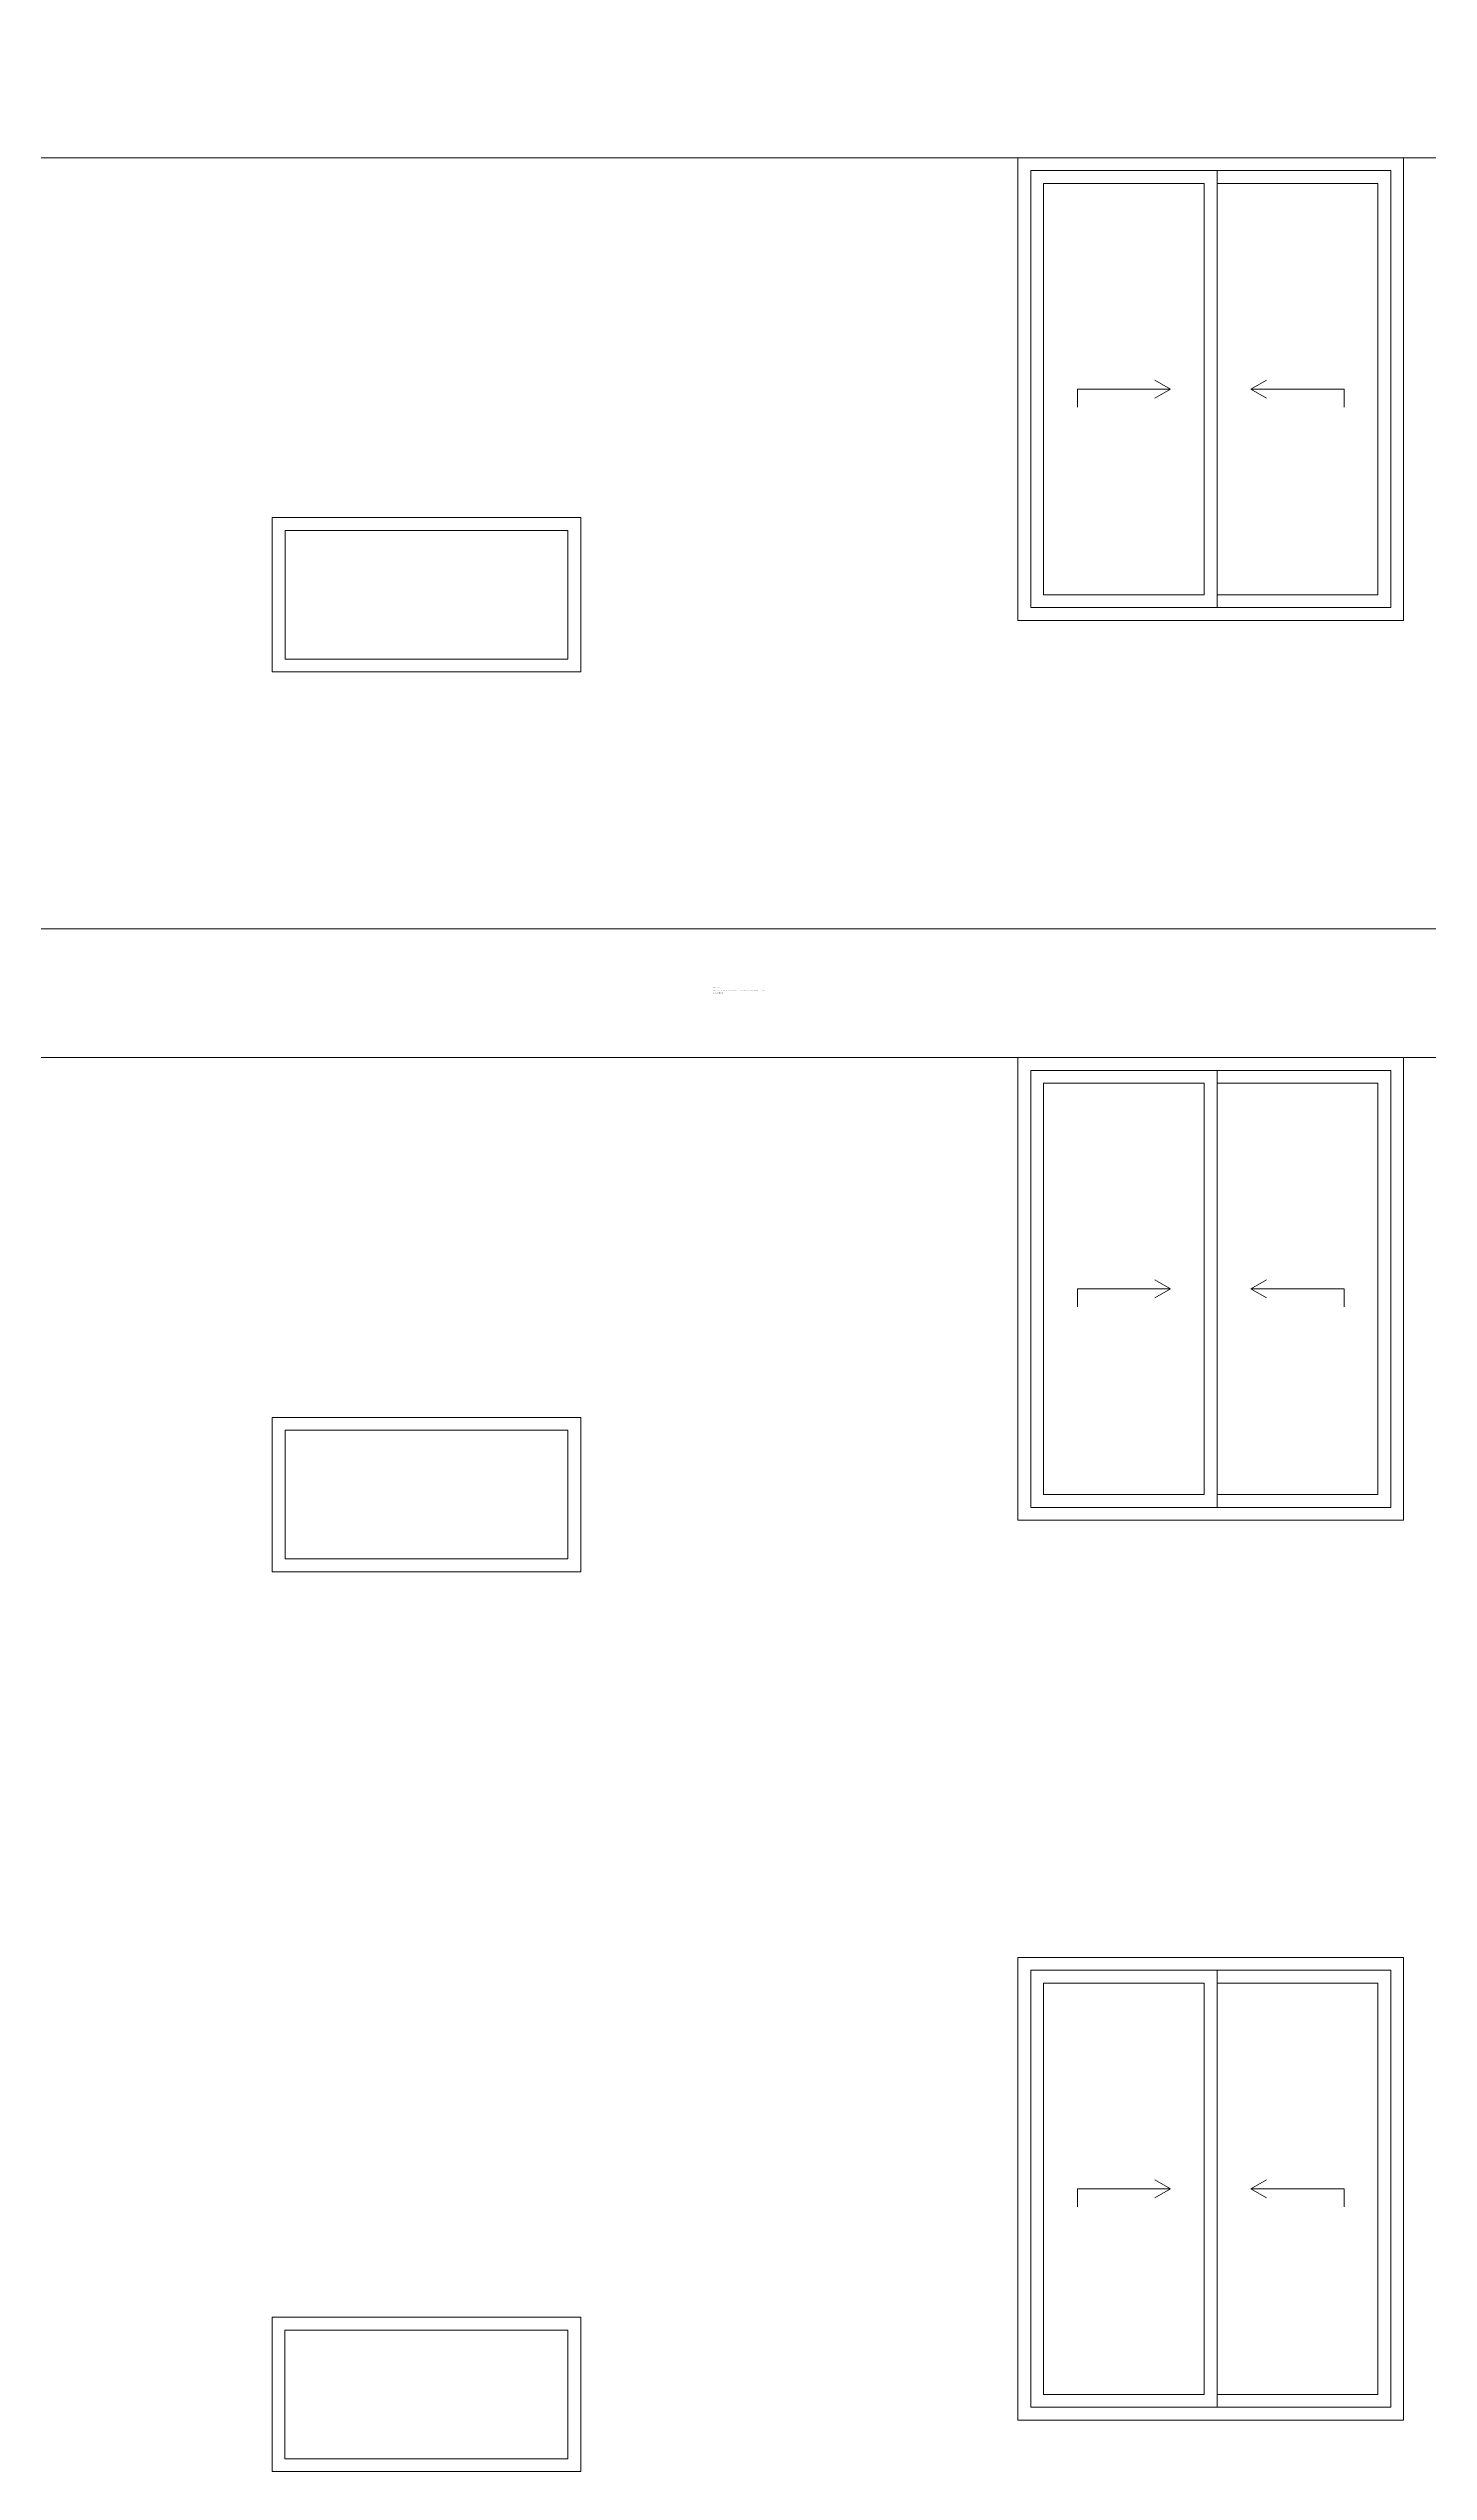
# Model space of a CAD drawing. Header units: millimetres. Extents: x -2171 to 1563, y -1758 to -1505.
# Drawn here: x -172.66 to -167.29, y -1746.78 to -1737.36 of the extents above; entities that cross this region are included whole.
import ezdxf

# ---------------------------------------------------------------- set-up
doc = ezdxf.new("R2010")
doc.units = ezdxf.units.MM
doc.linetypes.add('Wipeout_Contour', pattern=[1000, 0, -1000])
for name, color, linetype, lineweight, true_color in [('Annotation - Text_Pen_No__70', 7, 'Continuous', 15, 0xff7040), ('Archicad Windows_Pen_No__87', 7, 'Continuous', 9, 0x6a6a6a), ('Structural - Bearing_Pen_No__87', 7, 'Continuous', 9, 0x6a6a6a)]:
    doc.layers.add(name, color=color, linetype=linetype, lineweight=lineweight, true_color=true_color)
doc.layers.add('Archicad Windows', color=7, linetype='Continuous')
doc.layers.add('Structural - Bearing', color=7, linetype='Continuous')
doc.layers.add('Archicad Windows_Pen_No__3', color=7, linetype='Continuous', lineweight=13)
doc.layers.add('Structural - Bearing_Pen_No__89', color=7, linetype='Continuous', lineweight=13)
doc.styles.add('GENERATED_STYLE_2', font='calibri.ttf')

# ---------------------------------------------------------------- blocks, each defined once
blk = doc.blocks.new('Section Element_47_1')
at = {"color": 254, "linetype": 'Wipeout_Contour', "lineweight": 0, "ltscale": 80568.524654}
blk.add_wipeout([(-18450.2, 7770), (-18450.2, 8270), (-18500.2, 8270), (-18500.2, 7770)], dxfattribs=at).dxf.layer = 'Archicad Windows'
at = {"color": 254, "linetype": 'Wipeout_Contour', "lineweight": 0, "ltscale": 76371.086829}
blk.add_wipeout([(-17350.2, 8270), (-17350.2, 7770), (-17300.2, 7770), (-17300.2, 8270)], dxfattribs=at).dxf.layer = 'Archicad Windows'
at = {"color": 254, "linetype": 'Wipeout_Contour', "lineweight": 0, "ltscale": 118360.292134}
blk.add_wipeout([(-18450.2, 8270), (-17350.2, 8270), (-17300.2, 8270), (-17300.2, 8320), (-18500.2, 8320), (-18500.2, 8270)], dxfattribs=at).dxf.layer = 'Archicad Windows'
at = {"color": 254, "linetype": 'Wipeout_Contour', "lineweight": 0, "ltscale": 117051.935601}
blk.add_wipeout([(-17350.2, 7770), (-18450.2, 7770), (-18500.2, 7770), (-18500.2, 7720), (-17300.2, 7720), (-17300.2, 7770)], dxfattribs=at).dxf.layer = 'Archicad Windows'
at = {"layer": 'Archicad Windows_Pen_No__87', "color": 251, "linetype": 'Continuous', "lineweight": 9, "true_color": 0x6a6a6a}
for p, q in [((-18500.2, 7720), (-18500.2, 8320)), ((-18500.2, 8320), (-17300.2, 8320)), ((-17300.2, 8320), (-17300.2, 7720)), ((-17300.2, 7720), (-18500.2, 7720))]:
    blk.add_line(p, q, dxfattribs=at)
at = {"color": 254, "linetype": 'Wipeout_Contour', "lineweight": 0, "ltscale": 78469.334982}
blk.add_wipeout([(-17350.2, 7770), (-17350.2, 8270), (-18450.2, 8270), (-18450.2, 7770)], dxfattribs=at).dxf.layer = 'Archicad Windows'
at = {"layer": 'Archicad Windows_Pen_No__3', "color": 7, "linetype": 'Continuous', "lineweight": 13}
for p, q in [((-18450.2, 8270), (-18450.2, 7770)), ((-17350.2, 8270), (-18450.2, 8270)), ((-17350.2, 7770), (-17350.2, 8270)), ((-18450.2, 7770), (-17350.2, 7770))]:
    blk.add_line(p, q, dxfattribs=at)
blk = doc.blocks.new('Section Element_48_1')
at = {"color": 254, "linetype": 'Wipeout_Contour', "lineweight": 0, "ltscale": 71657.867097}
blk.add_wipeout([(-15550.2, 7970), (-15550.2, 9670), (-15600.2, 9670), (-15600.2, 7970)], dxfattribs=at).dxf.layer = 'Archicad Windows'
at = {"color": 254, "linetype": 'Wipeout_Contour', "lineweight": 0, "ltscale": 69142.827771}
blk.add_wipeout([(-14875.2, 8020), (-14825.2, 8020), (-14825.2, 9620), (-14875.2, 9620)], dxfattribs=at).dxf.layer = 'Archicad Windows'
at = {"color": 254, "linetype": 'Wipeout_Contour', "lineweight": 0, "ltscale": 66673.572218}
blk.add_wipeout([(-14100.2, 7970), (-14100.2, 9670), (-14150.2, 9670), (-14150.2, 7970)], dxfattribs=at).dxf.layer = 'Archicad Windows'
at = {"color": 254, "linetype": 'Wipeout_Contour', "lineweight": 0, "ltscale": 106408.116734}
blk.add_wipeout([(-14100.2, 9720), (-15600.2, 9720), (-15600.2, 9670), (-15550.2, 9670), (-14150.2, 9670), (-14100.2, 9670)], dxfattribs=at).dxf.layer = 'Archicad Windows'
at = {"color": 254, "linetype": 'Wipeout_Contour', "lineweight": 0, "ltscale": 71476.965612}
blk.add_wipeout([(-15500.2, 9620), (-15550.2, 9620), (-15550.2, 8020), (-15500.2, 8020)], dxfattribs=at).dxf.layer = 'Archicad Windows'
at = {"color": 254, "linetype": 'Wipeout_Contour', "lineweight": 0, "ltscale": 66836.133536}
blk.add_wipeout([(-14200.2, 8020), (-14150.2, 8020), (-14150.2, 9620), (-14200.2, 9620)], dxfattribs=at).dxf.layer = 'Archicad Windows'
at = {"color": 254, "linetype": 'Wipeout_Contour', "lineweight": 0, "ltscale": 101097.468956}
blk.add_wipeout([(-14100.2, 7970), (-14150.2, 7970), (-15550.2, 7970), (-15600.2, 7970), (-15600.2, 7920), (-14100.2, 7920)], dxfattribs=at).dxf.layer = 'Archicad Windows'
at = {"layer": 'Archicad Windows_Pen_No__87', "color": 251, "linetype": 'Continuous', "lineweight": 9, "true_color": 0x6a6a6a}
for p, q in [((-15600.2, 7920), (-15600.2, 9720)), ((-15600.2, 9720), (-14100.2, 9720)), ((-14100.2, 9720), (-14100.2, 7920)), ((-14100.2, 7920), (-15600.2, 7920))]:
    blk.add_line(p, q, dxfattribs=at)
at = {"color": 254, "linetype": 'Wipeout_Contour', "lineweight": 0, "ltscale": 107927.35851}
blk.add_wipeout([(-15550.2, 9670), (-15550.2, 9620), (-15500.2, 9620), (-14875.2, 9620), (-14825.2, 9620), (-14825.2, 9670)], dxfattribs=at).dxf.layer = 'Archicad Windows'
at = {"color": 254, "linetype": 'Wipeout_Contour', "lineweight": 0, "ltscale": 103009.678082}
blk.add_wipeout([(-14825.2, 7970), (-14825.2, 8020), (-14875.2, 8020), (-15500.2, 8020), (-15550.2, 8020), (-15550.2, 7970)], dxfattribs=at).dxf.layer = 'Archicad Windows'
at = {"layer": 'Archicad Windows_Pen_No__3', "color": 7, "linetype": 'Continuous', "lineweight": 13}
for p, q in [((-15550.2, 9670), (-15550.2, 9620)), ((-15550.2, 9620), (-15550.2, 8020)), ((-15550.2, 8020), (-15550.2, 7970))]:
    blk.add_line(p, q, dxfattribs=at)
at = {"color": 254, "linetype": 'Wipeout_Contour', "lineweight": 0, "ltscale": 70309.427595}
blk.add_wipeout([(-15500.2, 8020), (-14875.2, 8020), (-14875.2, 9620), (-15500.2, 9620)], dxfattribs=at).dxf.layer = 'Archicad Windows'
at = {"color": 254, "linetype": 'Wipeout_Contour', "lineweight": 0, "ltscale": 86774.588998}
blk.add_wipeout([(-14150.2, 9670), (-14825.2, 9670), (-14825.2, 9620), (-14200.2, 9620), (-14150.2, 9620)], dxfattribs=at).dxf.layer = 'Archicad Windows'
at = {"color": 254, "linetype": 'Wipeout_Contour', "lineweight": 0, "ltscale": 82501.751234}
blk.add_wipeout([(-14825.2, 8020), (-14825.2, 7970), (-14150.2, 7970), (-14150.2, 8020), (-14200.2, 8020)], dxfattribs=at).dxf.layer = 'Archicad Windows'
at = {"layer": 'Archicad Windows_Pen_No__3', "color": 7, "linetype": 'Continuous', "lineweight": 13}
for p, q in [((-14825.2, 9670), (-15550.2, 9670)), ((-15500.2, 8020), (-15500.2, 9620)), ((-15500.2, 9620), (-14875.2, 9620)), ((-14875.2, 9620), (-14875.2, 8020)), ((-14825.2, 9670), (-14150.2, 9670)), ((-14150.2, 9670), (-14150.2, 7970)), ((-15369, 8820), (-15006.5, 8820)), ((-15369, 8820), (-15369, 8750)), ((-15006.5, 8820), (-15067.1, 8855)), ((-15006.5, 8820), (-15067.1, 8785)), ((-14875.2, 8020), (-15500.2, 8020)), ((-15550.2, 7970), (-14825.2, 7970)), ((-14150.2, 7970), (-14825.2, 7970))]:
    blk.add_line(p, q, dxfattribs=at)
at = {"color": 254, "linetype": 'Wipeout_Contour', "lineweight": 0, "ltscale": 67988.961376}
blk.add_wipeout([(-14825.2, 8020), (-14200.2, 8020), (-14200.2, 9620), (-14825.2, 9620)], dxfattribs=at).dxf.layer = 'Archicad Windows'
at = {"layer": 'Archicad Windows_Pen_No__3', "color": 7, "linetype": 'Continuous', "lineweight": 13}
for p, q in [((-14825.2, 9620), (-14825.2, 9670)), ((-14825.2, 8020), (-14825.2, 9620)), ((-14825.2, 9620), (-14200.2, 9620)), ((-14200.2, 9620), (-14200.2, 8020)), ((-14694, 8820), (-14633.4, 8855)), ((-14331.5, 8820), (-14694, 8820)), ((-14694, 8820), (-14633.4, 8785)), ((-14331.5, 8820), (-14331.5, 8750)), ((-14825.2, 7970), (-14825.2, 8020)), ((-14200.2, 8020), (-14825.2, 8020))]:
    blk.add_line(p, q, dxfattribs=at)
blk = doc.blocks.new('Section Element_89_1')
at = {"color": 254, "linetype": 'Wipeout_Contour', "lineweight": 0, "ltscale": 87093.72361}
blk.add_wipeout([(-18450, 11270), (-18450, 11770), (-18500, 11770), (-18500, 11270)], dxfattribs=at).dxf.layer = 'Archicad Windows'
at = {"color": 254, "linetype": 'Wipeout_Contour', "lineweight": 0, "ltscale": 83226.014127}
blk.add_wipeout([(-17350, 11770), (-17350, 11270), (-17300, 11270), (-17300, 11770)], dxfattribs=at).dxf.layer = 'Archicad Windows'
at = {"color": 254, "linetype": 'Wipeout_Contour', "lineweight": 0, "ltscale": 128606.775404}
blk.add_wipeout([(-18450, 11770), (-17350, 11770), (-17300, 11770), (-17300, 11820), (-18500, 11820), (-18500, 11770)], dxfattribs=at).dxf.layer = 'Archicad Windows'
at = {"color": 254, "linetype": 'Wipeout_Contour', "lineweight": 0, "ltscale": 126875.433922}
blk.add_wipeout([(-17350, 11270), (-18450, 11270), (-18500, 11270), (-18500, 11220), (-17300, 11220), (-17300, 11270)], dxfattribs=at).dxf.layer = 'Archicad Windows'
at = {"layer": 'Archicad Windows_Pen_No__87', "color": 251, "linetype": 'Continuous', "lineweight": 9, "true_color": 0x6a6a6a}
for p, q in [((-18500, 11820), (-17300, 11820)), ((-18500, 11220), (-18500, 11820)), ((-17300, 11820), (-17300, 11220)), ((-17300, 11220), (-18500, 11220))]:
    blk.add_line(p, q, dxfattribs=at)
at = {"color": 254, "linetype": 'Wipeout_Contour', "lineweight": 0, "ltscale": 85159.09965}
blk.add_wipeout([(-17350, 11270), (-17350, 11770), (-18450, 11770), (-18450, 11270)], dxfattribs=at).dxf.layer = 'Archicad Windows'
at = {"layer": 'Archicad Windows_Pen_No__3', "color": 7, "linetype": 'Continuous', "lineweight": 13}
for p, q in [((-18450, 11770), (-18450, 11270)), ((-17350, 11770), (-18450, 11770)), ((-17350, 11270), (-17350, 11770)), ((-18450, 11270), (-17350, 11270))]:
    blk.add_line(p, q, dxfattribs=at)
blk = doc.blocks.new('Section Element_90_1')
at = {"color": 254, "linetype": 'Wipeout_Contour', "lineweight": 0, "ltscale": 79479.872643}
blk.add_wipeout([(-15550.2, 11470), (-15550.2, 13170), (-15600.2, 13170), (-15600.2, 11470)], dxfattribs=at).dxf.layer = 'Archicad Windows'
at = {"color": 254, "linetype": 'Wipeout_Contour', "lineweight": 0, "ltscale": 77220.906921}
blk.add_wipeout([(-14875.2, 11520), (-14825.2, 11520), (-14825.2, 13120), (-14875.2, 13120)], dxfattribs=at).dxf.layer = 'Archicad Windows'
at = {"color": 254, "linetype": 'Wipeout_Contour', "lineweight": 0, "ltscale": 75016.367765}
blk.add_wipeout([(-14100.2, 11470), (-14100.2, 13170), (-14150.2, 13170), (-14150.2, 11470)], dxfattribs=at).dxf.layer = 'Archicad Windows'
at = {"color": 254, "linetype": 'Wipeout_Contour', "lineweight": 0, "ltscale": 119194.969687}
blk.add_wipeout([(-14100.2, 13220), (-15600.2, 13220), (-15600.2, 13170), (-15550.2, 13170), (-14150.2, 13170), (-14100.2, 13170)], dxfattribs=at).dxf.layer = 'Archicad Windows'
at = {"color": 254, "linetype": 'Wipeout_Contour', "lineweight": 0, "ltscale": 79317.972686}
blk.add_wipeout([(-15500.2, 13120), (-15550.2, 13120), (-15550.2, 11520), (-15500.2, 11520)], dxfattribs=at).dxf.layer = 'Archicad Windows'
at = {"color": 254, "linetype": 'Wipeout_Contour', "lineweight": 0, "ltscale": 75162.238983}
blk.add_wipeout([(-14200.2, 11520), (-14150.2, 11520), (-14150.2, 13120), (-14200.2, 13120)], dxfattribs=at).dxf.layer = 'Archicad Windows'
at = {"color": 254, "linetype": 'Wipeout_Contour', "lineweight": 0, "ltscale": 112556.147151}
blk.add_wipeout([(-14100.2, 11470), (-14150.2, 11470), (-15550.2, 11470), (-15600.2, 11470), (-15600.2, 11420), (-14100.2, 11420)], dxfattribs=at).dxf.layer = 'Archicad Windows'
at = {"layer": 'Archicad Windows_Pen_No__87', "color": 251, "linetype": 'Continuous', "lineweight": 9, "true_color": 0x6a6a6a}
for p, q in [((-15600.2, 11420), (-15600.2, 13220)), ((-14100.2, 13220), (-14100.2, 11420)), ((-14100.2, 11420), (-15600.2, 11420))]:
    blk.add_line(p, q, dxfattribs=at)
at = {"color": 254, "linetype": 'Wipeout_Contour', "lineweight": 0, "ltscale": 120491.988024}
blk.add_wipeout([(-15550.2, 13170), (-15550.2, 13120), (-15500.2, 13120), (-14875.2, 13120), (-14825.2, 13120), (-14825.2, 13170)], dxfattribs=at).dxf.layer = 'Archicad Windows'
at = {"color": 254, "linetype": 'Wipeout_Contour', "lineweight": 0, "ltscale": 114321.956135}
blk.add_wipeout([(-14825.2, 11470), (-14825.2, 11520), (-14875.2, 11520), (-15500.2, 11520), (-15550.2, 11520), (-15550.2, 11470)], dxfattribs=at).dxf.layer = 'Archicad Windows'
at = {"layer": 'Archicad Windows_Pen_No__3', "color": 7, "linetype": 'Continuous', "lineweight": 13}
for p, q in [((-15550.2, 13170), (-15550.2, 13120)), ((-15550.2, 13120), (-15550.2, 11520)), ((-15550.2, 11520), (-15550.2, 11470))]:
    blk.add_line(p, q, dxfattribs=at)
at = {"color": 254, "linetype": 'Wipeout_Contour', "lineweight": 0, "ltscale": 78268.771327}
blk.add_wipeout([(-15500.2, 11520), (-14875.2, 11520), (-14875.2, 13120), (-15500.2, 13120)], dxfattribs=at).dxf.layer = 'Archicad Windows'
at = {"color": 254, "linetype": 'Wipeout_Contour', "lineweight": 0, "ltscale": 97588.084534}
blk.add_wipeout([(-14150.2, 13170), (-14825.2, 13170), (-14825.2, 13120), (-14200.2, 13120), (-14150.2, 13120)], dxfattribs=at).dxf.layer = 'Archicad Windows'
at = {"color": 254, "linetype": 'Wipeout_Contour', "lineweight": 0, "ltscale": 92267.040777}
blk.add_wipeout([(-14825.2, 11520), (-14825.2, 11470), (-14150.2, 11470), (-14150.2, 11520), (-14200.2, 11520)], dxfattribs=at).dxf.layer = 'Archicad Windows'
at = {"layer": 'Archicad Windows_Pen_No__3', "color": 7, "linetype": 'Continuous', "lineweight": 13}
for p, q in [((-14825.2, 13170), (-15550.2, 13170)), ((-15500.2, 11520), (-15500.2, 13120)), ((-15500.2, 13120), (-14875.2, 13120)), ((-14875.2, 13120), (-14875.2, 11520)), ((-14825.2, 13170), (-14150.2, 13170)), ((-14150.2, 13170), (-14150.2, 11470)), ((-15006.5, 12320), (-15067.1, 12355)), ((-15369, 12320), (-15006.5, 12320)), ((-15369, 12320), (-15369, 12250)), ((-15006.5, 12320), (-15067.1, 12285)), ((-14875.2, 11520), (-15500.2, 11520)), ((-15550.2, 11470), (-14825.2, 11470)), ((-14150.2, 11470), (-14825.2, 11470))]:
    blk.add_line(p, q, dxfattribs=at)
at = {"color": 254, "linetype": 'Wipeout_Contour', "lineweight": 0, "ltscale": 76190.847653}
blk.add_wipeout([(-14825.2, 11520), (-14200.2, 11520), (-14200.2, 13120), (-14825.2, 13120)], dxfattribs=at).dxf.layer = 'Archicad Windows'
at = {"layer": 'Archicad Windows_Pen_No__3', "color": 7, "linetype": 'Continuous', "lineweight": 13}
for p, q in [((-14825.2, 13120), (-14825.2, 13170)), ((-14825.2, 11520), (-14825.2, 13120)), ((-14825.2, 13120), (-14200.2, 13120)), ((-14200.2, 13120), (-14200.2, 11520)), ((-14694, 12320), (-14633.4, 12355)), ((-14331.5, 12320), (-14694, 12320)), ((-14694, 12320), (-14633.4, 12285)), ((-14331.5, 12320), (-14331.5, 12250)), ((-14825.2, 11470), (-14825.2, 11520)), ((-14200.2, 11520), (-14825.2, 11520))]:
    blk.add_line(p, q, dxfattribs=at)
blk = doc.blocks.new('Section Element_106_1')
at = {"color": 254, "linetype": 'Wipeout_Contour', "lineweight": 0, "ltscale": 88833.945143}
blk.add_wipeout([(-15550.2, 14970), (-15550.2, 16670), (-15600.2, 16670), (-15600.2, 14970)], dxfattribs=at).dxf.layer = 'Archicad Windows'
at = {"color": 254, "linetype": 'Wipeout_Contour', "lineweight": 0, "ltscale": 86819.584006}
blk.add_wipeout([(-14875.2, 15020), (-14825.2, 15020), (-14825.2, 16620), (-14875.2, 16620)], dxfattribs=at).dxf.layer = 'Archicad Windows'
at = {"color": 254, "linetype": 'Wipeout_Contour', "lineweight": 0, "ltscale": 84863.760451}
blk.add_wipeout([(-14100.2, 14970), (-14100.2, 16670), (-14150.2, 16670), (-14150.2, 14970)], dxfattribs=at).dxf.layer = 'Archicad Windows'
at = {"color": 254, "linetype": 'Wipeout_Contour', "lineweight": 0, "ltscale": 134066.045093}
blk.add_wipeout([(-14100.2, 16720), (-15600.2, 16720), (-15600.2, 16670), (-15550.2, 16670), (-14150.2, 16670), (-14100.2, 16670)], dxfattribs=at).dxf.layer = 'Archicad Windows'
at = {"color": 254, "linetype": 'Wipeout_Contour', "lineweight": 0, "ltscale": 88690.033192}
blk.add_wipeout([(-15500.2, 16620), (-15550.2, 16620), (-15550.2, 15020), (-15500.2, 15020)], dxfattribs=at).dxf.layer = 'Archicad Windows'
at = {"color": 254, "linetype": 'Wipeout_Contour', "lineweight": 0, "ltscale": 84993.700572}
blk.add_wipeout([(-14200.2, 15020), (-14150.2, 15020), (-14150.2, 16620), (-14200.2, 16620)], dxfattribs=at).dxf.layer = 'Archicad Windows'
at = {"color": 254, "linetype": 'Wipeout_Contour', "lineweight": 0, "ltscale": 126485.938357}
blk.add_wipeout([(-14100.2, 14970), (-14150.2, 14970), (-15550.2, 14970), (-15600.2, 14970), (-15600.2, 14920), (-14100.2, 14920)], dxfattribs=at).dxf.layer = 'Archicad Windows'
at = {"layer": 'Archicad Windows_Pen_No__87', "color": 251, "linetype": 'Continuous', "lineweight": 9, "true_color": 0x6a6a6a}
for p, q in [((-15600.2, 14920), (-15600.2, 16720)), ((-14100.2, 16720), (-14100.2, 14920)), ((-14100.2, 14920), (-15600.2, 14920))]:
    blk.add_line(p, q, dxfattribs=at)
at = {"color": 254, "linetype": 'Wipeout_Contour', "lineweight": 0, "ltscale": 135167.386325}
blk.add_wipeout([(-15550.2, 16670), (-15550.2, 16620), (-15500.2, 16620), (-14875.2, 16620), (-14825.2, 16620), (-14825.2, 16670)], dxfattribs=at).dxf.layer = 'Archicad Windows'
at = {"color": 254, "linetype": 'Wipeout_Contour', "lineweight": 0, "ltscale": 128101.320075}
blk.add_wipeout([(-14825.2, 14970), (-14825.2, 15020), (-14875.2, 15020), (-15500.2, 15020), (-15550.2, 15020), (-15550.2, 14970)], dxfattribs=at).dxf.layer = 'Archicad Windows'
at = {"layer": 'Archicad Windows_Pen_No__3', "color": 7, "linetype": 'Continuous', "lineweight": 13}
for p, q in [((-15550.2, 16670), (-15550.2, 16620)), ((-15550.2, 16620), (-15550.2, 15020)), ((-15550.2, 15020), (-15550.2, 14970))]:
    blk.add_line(p, q, dxfattribs=at)
at = {"color": 254, "linetype": 'Wipeout_Contour', "lineweight": 0, "ltscale": 87754.02249}
blk.add_wipeout([(-15500.2, 15020), (-14875.2, 15020), (-14875.2, 16620), (-15500.2, 16620)], dxfattribs=at).dxf.layer = 'Archicad Windows'
at = {"color": 254, "linetype": 'Wipeout_Contour', "lineweight": 0, "ltscale": 110133.879068}
blk.add_wipeout([(-14150.2, 16670), (-14825.2, 16670), (-14825.2, 16620), (-14200.2, 16620), (-14150.2, 16620)], dxfattribs=at).dxf.layer = 'Archicad Windows'
at = {"color": 254, "linetype": 'Wipeout_Contour', "lineweight": 0, "ltscale": 104078.404533}
blk.add_wipeout([(-14825.2, 15020), (-14825.2, 14970), (-14150.2, 14970), (-14150.2, 15020), (-14200.2, 15020)], dxfattribs=at).dxf.layer = 'Archicad Windows'
at = {"layer": 'Archicad Windows_Pen_No__3', "color": 7, "linetype": 'Continuous', "lineweight": 13}
for p, q in [((-14825.2, 16670), (-15550.2, 16670)), ((-15500.2, 15020), (-15500.2, 16620)), ((-15500.2, 16620), (-14875.2, 16620)), ((-14875.2, 16620), (-14875.2, 15020)), ((-14825.2, 16670), (-14150.2, 16670)), ((-14150.2, 16670), (-14150.2, 14970)), ((-15006.5, 15820), (-15067.1, 15855)), ((-15369, 15820), (-15006.5, 15820)), ((-15369, 15820), (-15369, 15750)), ((-15006.5, 15820), (-15067.1, 15785)), ((-14875.2, 15020), (-15500.2, 15020)), ((-15550.2, 14970), (-14825.2, 14970)), ((-14150.2, 14970), (-14825.2, 14970))]:
    blk.add_line(p, q, dxfattribs=at)
at = {"color": 254, "linetype": 'Wipeout_Contour', "lineweight": 0, "ltscale": 85905.8037}
blk.add_wipeout([(-14825.2, 15020), (-14200.2, 15020), (-14200.2, 16620), (-14825.2, 16620)], dxfattribs=at).dxf.layer = 'Archicad Windows'
at = {"layer": 'Archicad Windows_Pen_No__3', "color": 7, "linetype": 'Continuous', "lineweight": 13}
for p, q in [((-14825.2, 16620), (-14825.2, 16670)), ((-14825.2, 15020), (-14825.2, 16620)), ((-14825.2, 16620), (-14200.2, 16620)), ((-14200.2, 16620), (-14200.2, 15020)), ((-14694, 15820), (-14633.4, 15855)), ((-14331.5, 15820), (-14694, 15820)), ((-14694, 15820), (-14633.4, 15785)), ((-14331.5, 15820), (-14331.5, 15750)), ((-14825.2, 14970), (-14825.2, 15020)), ((-14200.2, 15020), (-14825.2, 15020))]:
    blk.add_line(p, q, dxfattribs=at)
blk = doc.blocks.new('Section Element_237_1')
at = {"color": 254, "linetype": 'Wipeout_Contour', "lineweight": 0, "ltscale": 92983.041944}
blk.add_wipeout([(-21258.8, 16820), (-9250, 16820), (-9250, 17070), (-21258.8, 17070)], dxfattribs=at).dxf.layer = 'Structural - Bearing'
blk = doc.blocks.new('Section Element_238_1')
at = {"color": 254, "linetype": 'Wipeout_Contour', "lineweight": 0, "ltscale": 89118.646734}
blk.add_wipeout([(-18301.8, 17070), (-9250, 17070), (-9250, 17220), (-18301.8, 17220)], dxfattribs=at).dxf.layer = 'Structural - Bearing'
blk = doc.blocks.new('Section Element_239_1')
at = {"color": 254, "linetype": 'Wipeout_Contour', "lineweight": 0, "ltscale": 82947.481794}
blk.add_wipeout([(-21258.8, 13320), (-9250, 13320), (-9250, 13570), (-21258.8, 13570)], dxfattribs=at).dxf.layer = 'Structural - Bearing'
blk = doc.blocks.new('Section Element_396_1')
at = {"color": 254, "linetype": 'Wipeout_Contour', "lineweight": 0, "ltscale": 83492.250396}
blk.add_wipeout([(-21258.8, 13720), (-21258.8, 13570), (-9250, 13570), (-9250, 13720)], dxfattribs=at).dxf.layer = 'Structural - Bearing'
at = {"layer": 'Structural - Bearing_Pen_No__89', "color": 7, "linetype": 'Continuous', "lineweight": 13}
blk.add_line((-21258.8, 13720), (-9250, 13720), dxfattribs=at)
blk = doc.blocks.new('Section Element_397_1')
at = {"color": 254, "linetype": 'Wipeout_Contour', "lineweight": 0, "ltscale": 121479.568086}
blk.add_wipeout([(-25072.4, 17220), (-25072.4, 17070), (-25062.4, 17070), (-25062.4, 17220)], dxfattribs=at).dxf.layer = 'Structural - Bearing'
at = {"color": 254, "linetype": 'Wipeout_Contour', "lineweight": 0, "ltscale": 121430.066347}
blk.add_wipeout([(-25042.4, 17070), (-25042.4, 17220), (-25062.4, 17220), (-25062.4, 17070)], dxfattribs=at).dxf.layer = 'Structural - Bearing'
at = {"color": 254, "linetype": 'Wipeout_Contour', "lineweight": 0, "ltscale": 121347.840714}
blk.add_wipeout([(-25012.6, 17070), (-25012.6, 17220), (-25042.4, 17220), (-25042.4, 17070)], dxfattribs=at).dxf.layer = 'Structural - Bearing'
at = {"layer": 'Structural - Bearing_Pen_No__89', "color": 7, "linetype": 'Continuous', "lineweight": 13}
for p, q in [((-25072.4, 17220), (-25062.4, 17220)), ((-25072.4, 17070), (-25072.4, 17220))]:
    blk.add_line(p, q, dxfattribs=at)
at = {"color": 254, "linetype": 'Wipeout_Contour', "lineweight": 0, "ltscale": 121232.960975}
blk.add_wipeout([(-25012.6, 17220), (-25012.6, 17070), (-24972.8, 17070), (-24972.8, 17220)], dxfattribs=at).dxf.layer = 'Structural - Bearing'
at = {"layer": 'Structural - Bearing_Pen_No__89', "color": 7, "linetype": 'Continuous', "lineweight": 13}
blk.add_line((-25062.4, 17220), (-25042.4, 17220), dxfattribs=at)
at = {"color": 254, "linetype": 'Wipeout_Contour', "lineweight": 0, "ltscale": 119529.802686}
blk.add_wipeout([(-24972.8, 17220), (-24972.8, 17070), (-23973, 17070), (-23973, 17220)], dxfattribs=at).dxf.layer = 'Structural - Bearing'
at = {"layer": 'Structural - Bearing_Pen_No__89', "color": 7, "linetype": 'Continuous', "lineweight": 13}
for p, q in [((-25042.4, 17220), (-25012.6, 17220)), ((-25012.6, 17220), (-24972.8, 17220))]:
    blk.add_line(p, q, dxfattribs=at)
at = {"color": 254, "linetype": 'Wipeout_Contour', "lineweight": 0, "ltscale": 117850.920591}
blk.add_wipeout([(-23947.6, 17070), (-23947.6, 17220), (-23973, 17220), (-23973, 17070)], dxfattribs=at).dxf.layer = 'Structural - Bearing'
at = {"color": 254, "linetype": 'Wipeout_Contour', "lineweight": 0, "ltscale": 117711.655895}
blk.add_wipeout([(-23887.4, 17070), (-23887.4, 17220), (-23947.6, 17220), (-23947.6, 17070)], dxfattribs=at).dxf.layer = 'Structural - Bearing'
at = {"layer": 'Structural - Bearing_Pen_No__89', "color": 7, "linetype": 'Continuous', "lineweight": 13}
for p, q in [((-24972.8, 17220), (-23973, 17220)), ((-23973, 17220), (-23947.6, 17220))]:
    blk.add_line(p, q, dxfattribs=at)
at = {"color": 254, "linetype": 'Wipeout_Contour', "lineweight": 0, "ltscale": 117500.863257}
blk.add_wipeout([(-23817.9, 17070), (-23817.9, 17220), (-23887.4, 17220), (-23887.4, 17070)], dxfattribs=at).dxf.layer = 'Structural - Bearing'
at = {"layer": 'Structural - Bearing_Pen_No__89', "color": 7, "linetype": 'Continuous', "lineweight": 13}
blk.add_line((-23947.6, 17220), (-23887.4, 17220), dxfattribs=at)
at = {"color": 254, "linetype": 'Wipeout_Contour', "lineweight": 0, "ltscale": 117260.703272}
blk.add_wipeout([(-23739.4, 17070), (-23739.4, 17220), (-23817.9, 17220), (-23817.9, 17070)], dxfattribs=at).dxf.layer = 'Structural - Bearing'
at = {"layer": 'Structural - Bearing_Pen_No__89', "color": 7, "linetype": 'Continuous', "lineweight": 13}
blk.add_line((-23887.4, 17220), (-23817.9, 17220), dxfattribs=at)
at = {"color": 254, "linetype": 'Wipeout_Contour', "lineweight": 0, "ltscale": 116992.113695}
blk.add_wipeout([(-23739.4, 17220), (-23739.4, 17070), (-23652.2, 17070), (-23652.2, 17220)], dxfattribs=at).dxf.layer = 'Structural - Bearing'
at = {"layer": 'Structural - Bearing_Pen_No__89', "color": 7, "linetype": 'Continuous', "lineweight": 13}
blk.add_line((-23817.9, 17220), (-23739.4, 17220), dxfattribs=at)
at = {"color": 254, "linetype": 'Wipeout_Contour', "lineweight": 0, "ltscale": 116696.141314}
blk.add_wipeout([(-23652.2, 17070), (-23556.6, 17070), (-23556.6, 17220), (-23652.2, 17220)], dxfattribs=at).dxf.layer = 'Structural - Bearing'
at = {"layer": 'Structural - Bearing_Pen_No__89', "color": 7, "linetype": 'Continuous', "lineweight": 13}
blk.add_line((-23739.4, 17220), (-23652.2, 17220), dxfattribs=at)
at = {"color": 254, "linetype": 'Wipeout_Contour', "lineweight": 0, "ltscale": 116373.937291}
blk.add_wipeout([(-23453, 17070), (-23453, 17220), (-23556.6, 17220), (-23556.6, 17070)], dxfattribs=at).dxf.layer = 'Structural - Bearing'
at = {"layer": 'Structural - Bearing_Pen_No__89', "color": 7, "linetype": 'Continuous', "lineweight": 13}
blk.add_line((-23652.2, 17220), (-23556.6, 17220), dxfattribs=at)
at = {"color": 254, "linetype": 'Wipeout_Contour', "lineweight": 0, "ltscale": 116026.751662}
blk.add_wipeout([(-23341.6, 17070), (-23341.6, 17220), (-23453, 17220), (-23453, 17070)], dxfattribs=at).dxf.layer = 'Structural - Bearing'
at = {"layer": 'Structural - Bearing_Pen_No__89', "color": 7, "linetype": 'Continuous', "lineweight": 13}
blk.add_line((-23556.6, 17220), (-23453, 17220), dxfattribs=at)
at = {"color": 254, "linetype": 'Wipeout_Contour', "lineweight": 0, "ltscale": 115655.927868}
blk.add_wipeout([(-23341.6, 17220), (-23341.6, 17070), (-23222.9, 17070), (-23222.9, 17220)], dxfattribs=at).dxf.layer = 'Structural - Bearing'
at = {"layer": 'Structural - Bearing_Pen_No__89', "color": 7, "linetype": 'Continuous', "lineweight": 13}
blk.add_line((-23453, 17220), (-23341.6, 17220), dxfattribs=at)
at = {"color": 254, "linetype": 'Wipeout_Contour', "lineweight": 0, "ltscale": 115262.896503}
blk.add_wipeout([(-23222.9, 17220), (-23222.9, 17070), (-23097.3, 17070), (-23097.3, 17220)], dxfattribs=at).dxf.layer = 'Structural - Bearing'
at = {"layer": 'Structural - Bearing_Pen_No__89', "color": 7, "linetype": 'Continuous', "lineweight": 13}
blk.add_line((-23341.6, 17220), (-23222.9, 17220), dxfattribs=at)
at = {"color": 254, "linetype": 'Wipeout_Contour', "lineweight": 0, "ltscale": 114849.168778}
blk.add_wipeout([(-22965.2, 17070), (-22965.2, 17220), (-23097.3, 17220), (-23097.3, 17070)], dxfattribs=at).dxf.layer = 'Structural - Bearing'
at = {"layer": 'Structural - Bearing_Pen_No__89', "color": 7, "linetype": 'Continuous', "lineweight": 13}
blk.add_line((-23222.9, 17220), (-23097.3, 17220), dxfattribs=at)
at = {"color": 254, "linetype": 'Wipeout_Contour', "lineweight": 0, "ltscale": 114416.329804}
blk.add_wipeout([(-22965.2, 17070), (-22827.2, 17070), (-22827.2, 17220), (-22965.2, 17220)], dxfattribs=at).dxf.layer = 'Structural - Bearing'
at = {"layer": 'Structural - Bearing_Pen_No__89', "color": 7, "linetype": 'Continuous', "lineweight": 13}
blk.add_line((-23097.3, 17220), (-22965.2, 17220), dxfattribs=at)
at = {"color": 254, "linetype": 'Wipeout_Contour', "lineweight": 0, "ltscale": 113966.031189}
blk.add_wipeout([(-22683.7, 17070), (-22683.7, 17220), (-22827.2, 17220), (-22827.2, 17070)], dxfattribs=at).dxf.layer = 'Structural - Bearing'
at = {"layer": 'Structural - Bearing_Pen_No__89', "color": 7, "linetype": 'Continuous', "lineweight": 13}
blk.add_line((-22965.2, 17220), (-22827.2, 17220), dxfattribs=at)
at = {"color": 254, "linetype": 'Wipeout_Contour', "lineweight": 0, "ltscale": 113499.983752}
blk.add_wipeout([(-22535.1, 17070), (-22535.1, 17220), (-22683.7, 17220), (-22683.7, 17070)], dxfattribs=at).dxf.layer = 'Structural - Bearing'
at = {"layer": 'Structural - Bearing_Pen_No__89', "color": 7, "linetype": 'Continuous', "lineweight": 13}
blk.add_line((-22827.2, 17220), (-22683.7, 17220), dxfattribs=at)
at = {"color": 254, "linetype": 'Wipeout_Contour', "lineweight": 0, "ltscale": 113019.949711}
blk.add_wipeout([(-22535.1, 17220), (-22535.1, 17070), (-22382.1, 17070), (-22382.1, 17220)], dxfattribs=at).dxf.layer = 'Structural - Bearing'
at = {"layer": 'Structural - Bearing_Pen_No__89', "color": 7, "linetype": 'Continuous', "lineweight": 13}
blk.add_line((-22683.7, 17220), (-22535.1, 17220), dxfattribs=at)
at = {"color": 254, "linetype": 'Wipeout_Contour', "lineweight": 0, "ltscale": 112527.734939}
blk.add_wipeout([(-22225.1, 17070), (-22225.1, 17220), (-22382.1, 17220), (-22382.1, 17070)], dxfattribs=at).dxf.layer = 'Structural - Bearing'
at = {"layer": 'Structural - Bearing_Pen_No__89', "color": 7, "linetype": 'Continuous', "lineweight": 13}
blk.add_line((-22535.1, 17220), (-22382.1, 17220), dxfattribs=at)
at = {"color": 254, "linetype": 'Wipeout_Contour', "lineweight": 0, "ltscale": 112025.180739}
blk.add_wipeout([(-22064.7, 17070), (-22064.7, 17220), (-22225.1, 17220), (-22225.1, 17070)], dxfattribs=at).dxf.layer = 'Structural - Bearing'
at = {"layer": 'Structural - Bearing_Pen_No__89', "color": 7, "linetype": 'Continuous', "lineweight": 13}
blk.add_line((-22382.1, 17220), (-22225.1, 17220), dxfattribs=at)
at = {"color": 254, "linetype": 'Wipeout_Contour', "lineweight": 0, "ltscale": 111514.155907}
blk.add_wipeout([(-22064.7, 17220), (-22064.7, 17070), (-21901.5, 17070), (-21901.5, 17220)], dxfattribs=at).dxf.layer = 'Structural - Bearing'
at = {"layer": 'Structural - Bearing_Pen_No__89', "color": 7, "linetype": 'Continuous', "lineweight": 13}
blk.add_line((-22225.1, 17220), (-22064.7, 17220), dxfattribs=at)
at = {"color": 254, "linetype": 'Wipeout_Contour', "lineweight": 0, "ltscale": 110996.548597}
blk.add_wipeout([(-21736, 17070), (-21736, 17220), (-21901.5, 17220), (-21901.5, 17070)], dxfattribs=at).dxf.layer = 'Structural - Bearing'
at = {"layer": 'Structural - Bearing_Pen_No__89', "color": 7, "linetype": 'Continuous', "lineweight": 13}
blk.add_line((-22064.7, 17220), (-21901.5, 17220), dxfattribs=at)
at = {"color": 254, "linetype": 'Wipeout_Contour', "lineweight": 0, "ltscale": 110474.257992}
blk.add_wipeout([(-21568.9, 17070), (-21568.9, 17220), (-21736, 17220), (-21736, 17070)], dxfattribs=at).dxf.layer = 'Structural - Bearing'
at = {"layer": 'Structural - Bearing_Pen_No__89', "color": 7, "linetype": 'Continuous', "lineweight": 13}
blk.add_line((-21901.5, 17220), (-21736, 17220), dxfattribs=at)
at = {"color": 254, "linetype": 'Wipeout_Contour', "lineweight": 0, "ltscale": 109949.18644}
blk.add_wipeout([(-21568.9, 17220), (-21568.9, 17070), (-21400.6, 17070), (-21400.6, 17220)], dxfattribs=at).dxf.layer = 'Structural - Bearing'
at = {"layer": 'Structural - Bearing_Pen_No__89', "color": 7, "linetype": 'Continuous', "lineweight": 13}
blk.add_line((-21736, 17220), (-21568.9, 17220), dxfattribs=at)
at = {"color": 254, "linetype": 'Wipeout_Contour', "lineweight": 0, "ltscale": 109465.038696}
blk.add_wipeout([(-21258.8, 17070), (-21258.8, 17220), (-21400.6, 17220), (-21400.6, 17070)], dxfattribs=at).dxf.layer = 'Structural - Bearing'
at = {"layer": 'Structural - Bearing_Pen_No__89', "color": 7, "linetype": 'Continuous', "lineweight": 13}
blk.add_line((-21568.9, 17220), (-21400.6, 17220), dxfattribs=at)
at = {"color": 254, "linetype": 'Wipeout_Contour', "lineweight": 0, "ltscale": 104778.166917}
blk.add_wipeout([(-21258.8, 17220), (-21258.8, 17070), (-18301.8, 17070), (-18301.8, 17220)], dxfattribs=at).dxf.layer = 'Structural - Bearing'
at = {"layer": 'Structural - Bearing_Pen_No__89', "color": 7, "linetype": 'Continuous', "lineweight": 13}
for p, q in [((-21400.6, 17220), (-21258.8, 17220)), ((-21258.8, 17220), (-18301.8, 17220))]:
    blk.add_line(p, q, dxfattribs=at)
blk = doc.blocks.new('Section Element_418_1')
at = {"color": 254, "linetype": 'Wipeout_Contour', "lineweight": 0, "ltscale": 82645.382986}
blk.add_wipeout([(-21258.8, 13320), (-21258.8, 13220), (-9400, 13220), (-9400, 13320)], dxfattribs=at).dxf.layer = 'Structural - Bearing'
at = {"layer": 'Structural - Bearing_Pen_No__87', "color": 251, "linetype": 'Continuous', "lineweight": 9, "true_color": 0x6a6a6a}
blk.add_line((-21258.8, 13220), (-9400, 13220), dxfattribs=at)
blk = doc.blocks.new('Section Element_424_1')
at = {"color": 254, "linetype": 'Wipeout_Contour', "lineweight": 0, "ltscale": 92604.074469}
blk.add_wipeout([(-21258.8, 16720), (-9400, 16720), (-9400, 16820), (-21258.8, 16820)], dxfattribs=at).dxf.layer = 'Structural - Bearing'
at = {"layer": 'Structural - Bearing_Pen_No__87', "color": 251, "linetype": 'Continuous', "lineweight": 9, "true_color": 0x6a6a6a}
blk.add_line((-21258.8, 16720), (-9400, 16720), dxfattribs=at)
blk = doc.blocks.new('Section Element_467_1')
at = {"color": 254, "linetype": 'Wipeout_Contour', "lineweight": 0, "ltscale": 95244.106948}
blk.add_wipeout([(-18450, 15270), (-18500, 15270), (-18500, 14770), (-18450, 14770)], dxfattribs=at).dxf.layer = 'Archicad Windows'
at = {"color": 254, "linetype": 'Wipeout_Contour', "lineweight": 0, "ltscale": 91720.707229}
blk.add_wipeout([(-17350, 14770), (-17300, 14770), (-17300, 15270), (-17350, 15270)], dxfattribs=at).dxf.layer = 'Archicad Windows'
at = {"color": 254, "linetype": 'Wipeout_Contour', "lineweight": 0, "ltscale": 141252.826848}
blk.add_wipeout([(-17350, 15270), (-17300, 15270), (-17300, 15320), (-18500, 15320), (-18500, 15270), (-18450, 15270)], dxfattribs=at).dxf.layer = 'Archicad Windows'
at = {"color": 254, "linetype": 'Wipeout_Contour', "lineweight": 0, "ltscale": 139196.775781}
blk.add_wipeout([(-18450, 14770), (-18500, 14770), (-18500, 14720), (-17300, 14720), (-17300, 14770), (-17350, 14770)], dxfattribs=at).dxf.layer = 'Archicad Windows'
at = {"layer": 'Archicad Windows_Pen_No__87', "color": 251, "linetype": 'Continuous', "lineweight": 9, "true_color": 0x6a6a6a}
for p, q in [((-18500, 15320), (-17300, 15320)), ((-18500, 14720), (-18500, 15320)), ((-17300, 15320), (-17300, 14720)), ((-17300, 14720), (-18500, 14720))]:
    blk.add_line(p, q, dxfattribs=at)
at = {"color": 254, "linetype": 'Wipeout_Contour', "lineweight": 0, "ltscale": 93481.412116}
blk.add_wipeout([(-18450, 14770), (-17350, 14770), (-17350, 15270), (-18450, 15270)], dxfattribs=at).dxf.layer = 'Archicad Windows'
at = {"layer": 'Archicad Windows_Pen_No__3', "color": 7, "linetype": 'Continuous', "lineweight": 13}
for p, q in [((-18450, 14770), (-18450, 15270)), ((-18450, 15270), (-17350, 15270)), ((-17350, 15270), (-17350, 14770)), ((-17350, 14770), (-18450, 14770))]:
    blk.add_line(p, q, dxfattribs=at)

msp = doc.modelspace()

# ---------------------------------------------------------------- block references
at = {"layer": 'Archicad Windows', "lineweight": 0, "xscale": 0.001, "yscale": 0.001, "zscale": 0.001}
for name in ['Section Element_106_1', 'Section Element_467_1', 'Section Element_90_1', 'Section Element_89_1', 'Section Element_48_1', 'Section Element_47_1']:
    msp.add_blockref(name, (-153.2853, -1754.5041), dxfattribs=at)
at = {"layer": 'Structural - Bearing', "lineweight": 0, "xscale": 0.001, "yscale": 0.001, "zscale": 0.001}
for name in ['Section Element_237_1', 'Section Element_239_1']:
    msp.add_blockref(name, (-153.2853, -1754.5041), dxfattribs=at)

# ---------------------------------------------------------------- next in the draw order: block references
for name in ['Section Element_238_1', 'Section Element_424_1', 'Section Element_396_1', 'Section Element_418_1']:
    msp.add_blockref(name, (-153.2853, -1754.5041), dxfattribs=at)

# ---------------------------------------------------------------- next in the draw order: texts
at = {"layer": 'Annotation - Text_Pen_No__70', "color": 13, "linetype": 'Continuous', "lineweight": 15, "true_color": 0xff7040, "insert": (-170.0718, -1741.0101), "char_height": 0.002, "attachment_point": 1, "line_spacing_factor": 1.631476, "style": 'GENERATED_STYLE_2'}
msp.add_mtext('\\A1;{\\pql;\\fCalibri|b0|i0|c0|p0;\\W1.000000;Καλημέρα αγαπητή,\\P\\pql;\\fCalibri|b0|i0|c0|p0;\\W1.000000;\\P\\pql;\\fCalibri|b0|i0|c0|p0;\\W1.000000;Παρακαλούμε όπως βρείτε επισυνημμένη την αναθεωρημένη λεπτομέρεια της πισίνας. Παρακαλούμε όπως προσαρμόσετε αναλόγως και τη δική σας μελέτη.\\P\\pql;\\fCalibri|b0|i0|c0|p0;\\W1.000000;\\P\\pql;\\fCalibri|b0|i0|c0|p0;\\W1.000000;Παραμένουμε στη διάθεσή σας.}', dxfattribs=at)

# ---------------------------------------------------------------- next in the draw order: block references
at = {"layer": 'Structural - Bearing', "lineweight": 0, "xscale": 0.001, "yscale": 0.001, "zscale": 0.001}
msp.add_blockref('Section Element_397_1', (-153.2853, -1754.5041), dxfattribs=at)

doc.saveas('drawing.dxf')
